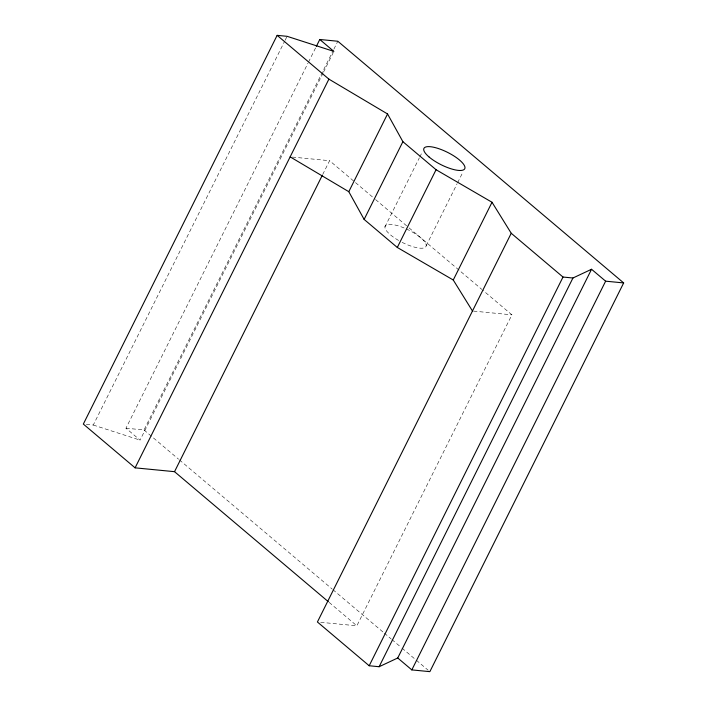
<?xml version="1.0" encoding="UTF-8"?>
<svg xmlns="http://www.w3.org/2000/svg" width="707" height="707" viewBox="0 0 707 707"><rect width="100%" height="100%" fill="white"/><g stroke="black" fill="none" stroke-linecap="round" stroke-linejoin="round"><path stroke-width="0.53" stroke-dasharray="3.54 2.65" d="M86.316 424.368L93.28 425.04L284.629 41.245M285.115 40.264L287.086 36.313M323.046 73.104L140.057 440.125L125.97 428.212L307.978 63.17M308.464 62.181L316.338 46.397M125.97 428.212L143.998 429.962L333.386 50.117M333.881 49.137L337.813 41.245M323.532 72.114L333.863 51.399M322.692 174.514L329.586 160.692L354.675 181.902M384.944 226.876L419.286 157.988M419.781 157.007L422.229 152.085M426.206 245.709L457.12 183.714M457.615 182.733L463.005 171.907M320.704 622.31L356.858 625.819L511.903 314.845L482.634 290.091M292.336 157.078L329.586 160.692M473.566 311.115L511.903 314.845M93.28 425.04L140.057 440.125M355.506 182.609L374.745 198.879M375.585 199.586L408.195 227.159M409.035 227.866L481.794 289.384M143.998 429.962L178.571 459.197M179.419 459.912L332.043 588.949M332.882 589.665L383.477 632.438M384.325 633.154L391.068 638.854M391.908 639.57L401.187 647.409M402.027 648.125L415.522 659.534M416.361 660.241L428.168 670.227M329.126 602.382L356.858 625.819M406.392 228.962A22.81 6.973 26.5 0 1 425.72 243.491A22.81 6.973 26.5 0 1 415.186 247.353L410.131 245.815A22.81 6.973 26.5 0 1 402.071 242.333M398.598 240.46A22.81 6.973 26.5 0 1 385.854 225.294L388.116 224.472A22.81 6.973 26.5 0 1 404.598 228.167"/><path stroke-width="1.06" d="M316.338 46.397L319.785 39.486L333.863 51.399L287.086 36.313L277.144 35.35L83.338 424.076L135.099 467.84L174.532 471.675L328.287 601.666M135.099 467.84L328.905 79.131L277.144 35.35M174.532 471.675L322.198 175.504M472.47 311.009L453.258 280.007L397.307 247.468L364.132 219.417L348.798 191.694L387.551 113.96L328.905 79.131M364.132 219.417L402.893 141.683L387.551 113.96M397.307 247.468L436.069 169.724L402.893 141.683M453.258 280.007L492.019 202.264L436.069 169.724M492.019 202.264L511.232 233.266L317.416 621.992L369.187 665.755L379.129 666.728L397.741 657.987L591.547 269.27L605.634 281.174L623.662 282.924L429.856 671.65L411.828 669.9L397.741 657.987M369.187 665.755L563.002 277.038L572.944 278.001L591.547 269.27M379.129 666.728L572.944 278.001M411.828 669.9L605.634 281.174M319.785 39.486L337.813 41.245L623.662 282.924M290.153 156.866L348.798 191.694M511.232 233.266L563.002 277.038M429.176 157.078A22.81 6.973 26.5 0 0 464.057 169.547A22.81 6.973 26.5 0 0 439.789 149.027A22.81 6.973 26.5 0 0 429.176 157.078"/></g></svg>
